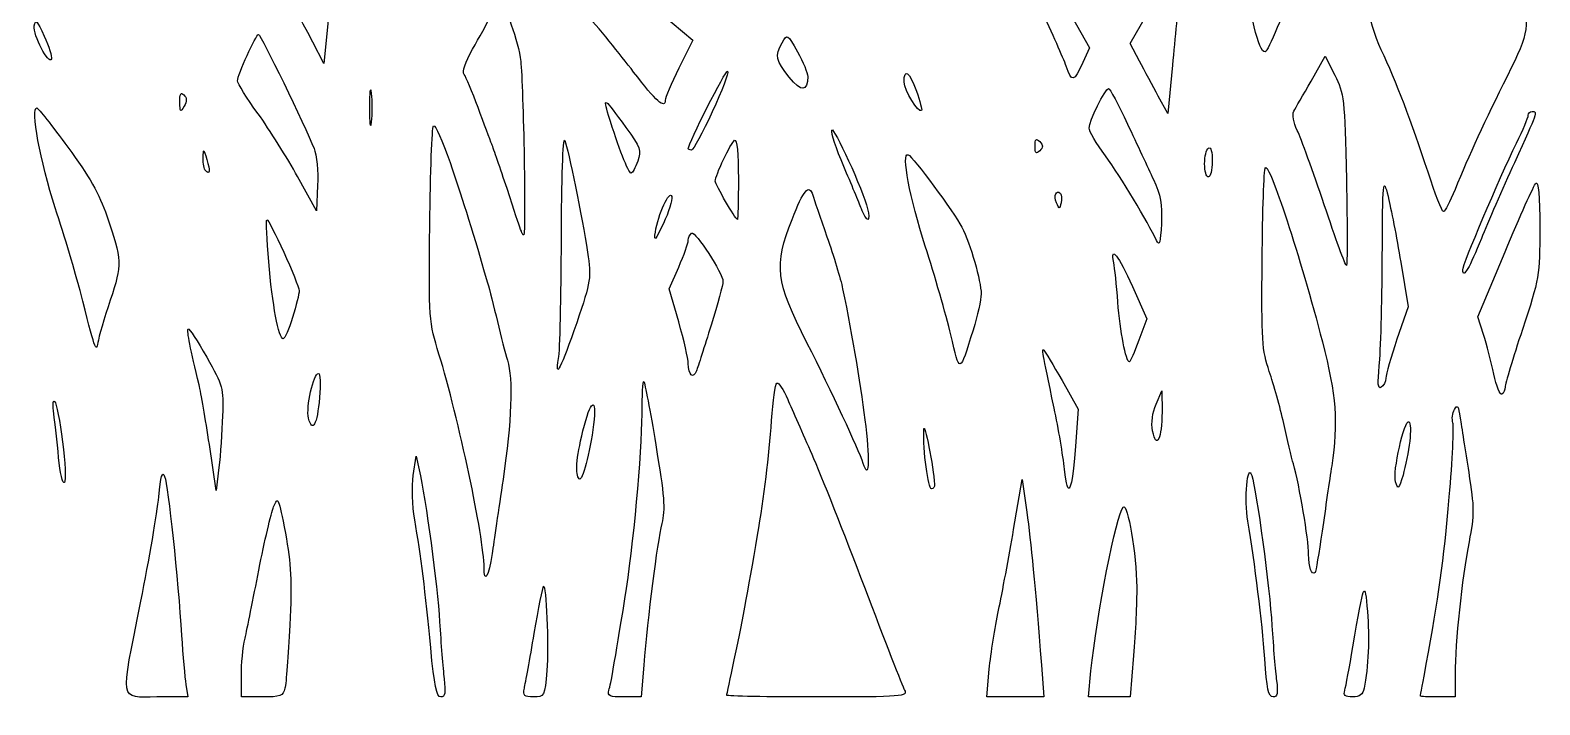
# Model space of a CAD drawing. Header units: centimetres. Extents: x -52 to 49, y -21 to 24.
# Drawn here: x 34.14 to 44.5, y -19.84 to -15.21 of the extents above; entities that cross this region are included whole.
import ezdxf

# ---------------------------------------------------------------- set-up
doc = ezdxf.new("R2010")
doc.units = ezdxf.units.CM
doc.header["$MEASUREMENT"] = 0
doc.layers.add('Layer 1', color=7, linetype='Continuous')

msp = doc.modelspace()

# ---------------------------------------------------------------- linework, layer by layer
at = {"layer": 'Layer 1'}
for points, knots in [([(43.92057, -16.30495), (44.0171, -16.06958), (44.12492, -15.83503), (44.28003, -15.52299), (44.28003, -15.52299), (44.4326, -15.21607), (44.43471, -15.20085), (44.37042, -14.86959), (44.37042, -14.86959), (44.35771, -14.80411), (44.32798, -14.64337), (44.30435, -14.5124), (44.30435, -14.5124), (44.25882, -14.26008), (44.17091, -13.83873), (44.14268, -13.73747), (44.14268, -13.73747), (44.12848, -13.68654), (44.06081, -13.77484), (43.7169, -14.2931), (43.7169, -14.2931), (43.7169, -14.2931), (43.308, -14.90928), (43.308, -14.90928), (43.308, -14.90928), (43.308, -14.90928), (43.32078, -15.04157), (43.32078, -15.04157), (43.32078, -15.04157), (43.32781, -15.11433), (43.36994, -15.25125), (43.41441, -15.34584), (43.41441, -15.34584), (43.51615, -15.56226), (43.62154, -15.83818), (43.73528, -16.18589), (43.73528, -16.18589), (43.78407, -16.33505), (43.83169, -16.45709), (43.84109, -16.45709), (43.84109, -16.45709), (43.85049, -16.45709), (43.88626, -16.38863), (43.92058, -16.30495), (43.92058, -16.30495), (43.92058, -16.30495), (43.92057, -16.30495), (43.92057, -16.30495)], [0, 0, 0, 0, 0.07692308, 0.07692308, 0.07692308, 0.07692308, 0.15384615, 0.15384615, 0.15384615, 0.15384615, 0.23076923, 0.23076923, 0.23076923, 0.23076923, 0.30769231, 0.30769231, 0.30769231, 0.30769231, 0.38461538, 0.38461538, 0.38461538, 0.38461538, 0.46153846, 0.46153846, 0.46153846, 0.46153846, 0.53846154, 0.53846154, 0.53846154, 0.53846154, 0.61538462, 0.61538462, 0.61538462, 0.61538462, 0.69230769, 0.69230769, 0.69230769, 0.69230769, 0.76923077, 0.76923077, 0.76923077, 0.76923077, 0.84615385, 0.84615385, 0.84615385, 0.84615385, 1, 1, 1, 1]), ([(36.24398, -14.57854), (36.2586, -14.45485), (36.26084, -14.34365), (36.24894, -14.33144), (36.24894, -14.33144), (36.23128, -14.31331), (36.03456, -14.61849), (35.90911, -14.85862), (35.90911, -14.85862), (35.87892, -14.9164), (35.87882, -14.91614), (36.07685, -15.29292), (36.07685, -15.29292), (36.07685, -15.29292), (36.15333, -15.43844), (36.15333, -15.43844), (36.15333, -15.43844), (36.15333, -15.43844), (36.18536, -15.12094), (36.18536, -15.12094), (36.18536, -15.12094), (36.20298, -14.94631), (36.22935, -14.70224), (36.24398, -14.57854)], [0, 0, 0, 0, 0.14285714, 0.14285714, 0.14285714, 0.14285714, 0.28571429, 0.28571429, 0.28571429, 0.28571429, 0.42857143, 0.42857143, 0.42857143, 0.42857143, 0.57142857, 0.57142857, 0.57142857, 0.57142857, 0.71428571, 0.71428571, 0.71428571, 0.71428571, 1, 1, 1, 1]), ([(38.49688, -15.69049), (38.49688, -15.67632), (38.53941, -15.5781), (38.59139, -15.47221), (38.59139, -15.47221), (38.59139, -15.47221), (38.6859, -15.27969), (38.6859, -15.27969), (38.6859, -15.27969), (38.6859, -15.27969), (38.54509, -15.16114), (38.54509, -15.16114), (38.54509, -15.16114), (38.30974, -14.96301), (38.06279, -14.70155), (37.92128, -14.5007), (37.92128, -14.5007), (37.92128, -14.5007), (37.787, -14.3101), (37.787, -14.3101), (37.787, -14.3101), (37.787, -14.3101), (37.71994, -14.42452), (37.71994, -14.42452), (37.71994, -14.42452), (37.6604, -14.52613), (37.6558, -14.55192), (37.67891, -14.65477), (37.67891, -14.65477), (37.71455, -14.8134), (37.73897, -14.85335), (37.93958, -15.08125), (37.93958, -15.08125), (38.03565, -15.19039), (38.18897, -15.37791), (38.2803, -15.49797), (38.2803, -15.49797), (38.43353, -15.69941), (38.49689, -15.75572), (38.49689, -15.69049), (38.49689, -15.69049), (38.49689, -15.69049), (38.49688, -15.69049), (38.49688, -15.69049)], [0, 0, 0, 0, 0.08333333, 0.08333333, 0.08333333, 0.08333333, 0.16666667, 0.16666667, 0.16666667, 0.16666667, 0.25, 0.25, 0.25, 0.25, 0.33333333, 0.33333333, 0.33333333, 0.33333333, 0.41666667, 0.41666667, 0.41666667, 0.41666667, 0.5, 0.5, 0.5, 0.5, 0.58333333, 0.58333333, 0.58333333, 0.58333333, 0.66666667, 0.66666667, 0.66666667, 0.66666667, 0.75, 0.75, 0.75, 0.75, 0.83333333, 0.83333333, 0.83333333, 0.83333333, 1, 1, 1, 1]), ([(42.71547, -15.15717), (42.79912, -14.95587), (42.80645, -14.98398), (42.58014, -14.63807), (42.58014, -14.63807), (42.4442, -14.43028), (42.38549, -14.36508), (42.42528, -14.46609), (42.42528, -14.46609), (42.43531, -14.49156), (42.46017, -14.65527), (42.48053, -14.82989), (42.48053, -14.82989), (42.51716, -15.14417), (42.58604, -15.39737), (42.62329, -15.35469), (42.62329, -15.35469), (42.63389, -15.34254), (42.67538, -15.25366), (42.71547, -15.15717)], [0, 0, 0, 0, 0.16666667, 0.16666667, 0.16666667, 0.16666667, 0.33333333, 0.33333333, 0.33333333, 0.33333333, 0.5, 0.5, 0.5, 0.5, 0.66666667, 0.66666667, 0.66666667, 0.66666667, 1, 1, 1, 1]), ([(41.36442, -15.43226), (41.36442, -15.43226), (41.41012, -15.33092), (41.41012, -15.33092), (41.41012, -15.33092), (41.41012, -15.33092), (41.29218, -15.12009), (41.29218, -15.12009), (41.29218, -15.12009), (41.10543, -14.78625), (40.93661, -14.49591), (40.91904, -14.47833), (40.91904, -14.47833), (40.91016, -14.46945), (40.91113, -14.5323), (40.92121, -14.618), (40.92121, -14.618), (40.93354, -14.72289), (40.98467, -14.86947), (41.07762, -15.06644), (41.07762, -15.06644), (41.15357, -15.22738), (41.23122, -15.40307), (41.25017, -15.45687), (41.25017, -15.45687), (41.29041, -15.57111), (41.30305, -15.56839), (41.36444, -15.43226), (41.36444, -15.43226), (41.36444, -15.43226), (41.36442, -15.43226), (41.36442, -15.43226)], [0, 0, 0, 0, 0.11111111, 0.11111111, 0.11111111, 0.11111111, 0.22222222, 0.22222222, 0.22222222, 0.22222222, 0.33333333, 0.33333333, 0.33333333, 0.33333333, 0.44444444, 0.44444444, 0.44444444, 0.44444444, 0.55555556, 0.55555556, 0.55555556, 0.55555556, 0.66666667, 0.66666667, 0.66666667, 0.66666667, 0.77777778, 0.77777778, 0.77777778, 0.77777778, 1, 1, 1, 1]), ([(42.03055, -14.94234), (42.04192, -14.83762), (42.03991, -14.76375), (42.02569, -14.76375), (42.02569, -14.76375), (42.01235, -14.76375), (41.93124, -14.88462), (41.84545, -15.03235), (41.84545, -15.03235), (41.84545, -15.03235), (41.68946, -15.30095), (41.68946, -15.30095), (41.68946, -15.30095), (41.68946, -15.30095), (41.7532, -15.42261), (41.7532, -15.42261), (41.7532, -15.42261), (41.78825, -15.48952), (41.84681, -15.59785), (41.88331, -15.66333), (41.88331, -15.66333), (41.88331, -15.66333), (41.94969, -15.78239), (41.94969, -15.78239), (41.94969, -15.78239), (41.94969, -15.78239), (41.98042, -15.45166), (41.98042, -15.45166), (41.98042, -15.45166), (41.99732, -15.26976), (42.01988, -15.04056), (42.03055, -14.94234)], [0, 0, 0, 0, 0.11111111, 0.11111111, 0.11111111, 0.11111111, 0.22222222, 0.22222222, 0.22222222, 0.22222222, 0.33333333, 0.33333333, 0.33333333, 0.33333333, 0.44444444, 0.44444444, 0.44444444, 0.44444444, 0.55555556, 0.55555556, 0.55555556, 0.55555556, 0.66666667, 0.66666667, 0.66666667, 0.66666667, 0.77777778, 0.77777778, 0.77777778, 0.77777778, 1, 1, 1, 1]), ([(37.52843, -16.09328), (37.52394, -15.80588), (37.5134, -15.50524), (37.50502, -15.42521), (37.50502, -15.42521), (37.49051, -15.28676), (37.39579, -15.02833), (37.35954, -15.02833), (37.35954, -15.02833), (37.35017, -15.02833), (37.32286, -15.06703), (37.29884, -15.11432), (37.29884, -15.11432), (37.27482, -15.16161), (37.21865, -15.26411), (37.17402, -15.34209), (37.17402, -15.34209), (37.12262, -15.43188), (37.10149, -15.49494), (37.11639, -15.51407), (37.11639, -15.51407), (37.12933, -15.53068), (37.17234, -15.63357), (37.21197, -15.74271), (37.21197, -15.74271), (37.2516, -15.85185), (37.294, -15.96496), (37.30617, -15.99406), (37.30617, -15.99406), (37.31835, -16.02316), (37.36542, -16.16009), (37.41078, -16.29833), (37.41078, -16.29833), (37.51803, -16.62521), (37.51461, -16.61583), (37.52642, -16.61583), (37.52642, -16.61583), (37.53201, -16.61583), (37.53292, -16.38068), (37.52843, -16.09328)], [0, 0, 0, 0, 0.09090909, 0.09090909, 0.09090909, 0.09090909, 0.18181818, 0.18181818, 0.18181818, 0.18181818, 0.27272727, 0.27272727, 0.27272727, 0.27272727, 0.36363636, 0.36363636, 0.36363636, 0.36363636, 0.45454545, 0.45454545, 0.45454545, 0.45454545, 0.54545455, 0.54545455, 0.54545455, 0.54545455, 0.63636364, 0.63636364, 0.63636364, 0.63636364, 0.72727273, 0.72727273, 0.72727273, 0.72727273, 0.81818182, 0.81818182, 0.81818182, 0.81818182, 1, 1, 1, 1]), ([(34.23313, -15.25074), (34.18461, -15.14314), (34.17283, -15.13119), (34.16426, -15.18089), (34.16426, -15.18089), (34.15375, -15.24183), (34.26616, -15.45704), (34.28266, -15.40756), (34.28266, -15.40756), (34.28761, -15.3927), (34.26533, -15.32213), (34.23314, -15.25074), (34.23314, -15.25074), (34.23314, -15.25074), (34.23313, -15.25074), (34.23313, -15.25074)], [0, 0, 0, 0, 0.2, 0.2, 0.2, 0.2, 0.4, 0.4, 0.4, 0.4, 0.6, 0.6, 0.6, 0.6, 1, 1, 1, 1]), ([(39.47543, -15.52776), (39.47569, -15.50412), (39.44426, -15.4283), (39.40568, -15.35927), (39.40568, -15.35927), (39.33585, -15.23432), (39.33536, -15.23403), (39.30079, -15.2964), (39.30079, -15.2964), (39.24968, -15.38859), (39.25549, -15.4175), (39.34833, -15.53303), (39.34833, -15.53303), (39.43203, -15.63719), (39.47442, -15.63543), (39.47544, -15.52776), (39.47544, -15.52776), (39.47544, -15.52776), (39.47543, -15.52776), (39.47543, -15.52776)], [0, 0, 0, 0, 0.16666667, 0.16666667, 0.16666667, 0.16666667, 0.33333333, 0.33333333, 0.33333333, 0.33333333, 0.5, 0.5, 0.5, 0.5, 0.66666667, 0.66666667, 0.66666667, 0.66666667, 1, 1, 1, 1]), ([(36.08571, -16.02256), (36.0238, -15.8677), (35.71846, -15.24), (35.70504, -15.24), (35.70504, -15.24), (35.68719, -15.24), (35.56, -15.51905), (35.56, -15.55822), (35.56, -15.55822), (35.56, -15.57503), (35.6238, -15.67727), (35.70179, -15.7854), (35.70179, -15.7854), (35.77977, -15.89354), (35.90181, -16.08757), (35.97299, -16.21659), (35.97299, -16.21659), (35.97299, -16.21659), (36.1024, -16.45117), (36.1024, -16.45117), (36.1024, -16.45117), (36.1024, -16.45117), (36.11033, -16.27757), (36.11033, -16.27757), (36.11033, -16.27757), (36.11469, -16.18209), (36.10361, -16.06733), (36.08571, -16.02255), (36.08571, -16.02255), (36.08571, -16.02255), (36.08571, -16.02256), (36.08571, -16.02256)], [0, 0, 0, 0, 0.11111111, 0.11111111, 0.11111111, 0.11111111, 0.22222222, 0.22222222, 0.22222222, 0.22222222, 0.33333333, 0.33333333, 0.33333333, 0.33333333, 0.44444444, 0.44444444, 0.44444444, 0.44444444, 0.55555556, 0.55555556, 0.55555556, 0.55555556, 0.66666667, 0.66666667, 0.66666667, 0.66666667, 0.77777778, 0.77777778, 0.77777778, 0.77777778, 1, 1, 1, 1]), ([(43.1745, -16.2388), (43.16228, -15.6754), (43.15888, -15.64451), (43.09537, -15.51997), (43.09537, -15.51997), (43.09537, -15.51997), (43.02901, -15.38984), (43.02901, -15.38984), (43.02901, -15.38984), (43.02901, -15.38984), (42.9321, -15.55966), (42.9321, -15.55966), (42.9321, -15.55966), (42.8788, -15.65306), (42.82563, -15.74659), (42.81395, -15.76749), (42.81395, -15.76749), (42.80136, -15.79001), (42.81106, -15.84394), (42.83774, -15.89978), (42.83774, -15.89978), (42.86251, -15.95163), (42.94581, -16.18158), (43.02285, -16.41078), (43.02285, -16.41078), (43.09988, -16.63998), (43.16839, -16.8275), (43.17509, -16.8275), (43.17509, -16.8275), (43.18179, -16.8275), (43.18152, -16.56259), (43.17451, -16.2388), (43.17451, -16.2388), (43.17451, -16.2388), (43.1745, -16.2388), (43.1745, -16.2388)], [0, 0, 0, 0, 0.1, 0.1, 0.1, 0.1, 0.2, 0.2, 0.2, 0.2, 0.3, 0.3, 0.3, 0.3, 0.4, 0.4, 0.4, 0.4, 0.5, 0.5, 0.5, 0.5, 0.6, 0.6, 0.6, 0.6, 0.7, 0.7, 0.7, 0.7, 0.8, 0.8, 0.8, 0.8, 1, 1, 1, 1]), ([(38.82036, -15.77092), (38.8869, -15.62636), (38.93425, -15.50099), (38.92558, -15.49232), (38.92558, -15.49232), (38.91314, -15.47988), (38.65563, -15.9874), (38.65563, -16.02434), (38.65563, -16.02434), (38.65563, -16.02952), (38.66547, -16.03375), (38.6775, -16.03375), (38.6775, -16.03375), (38.68953, -16.03375), (38.75382, -15.91548), (38.82036, -15.77092)], [0, 0, 0, 0, 0.2, 0.2, 0.2, 0.2, 0.4, 0.4, 0.4, 0.4, 0.6, 0.6, 0.6, 0.6, 1, 1, 1, 1]), ([(40.22224, -15.6293), (40.17365, -15.49418), (40.13729, -15.46758), (40.13729, -15.56716), (40.13729, -15.56716), (40.13729, -15.62377), (40.23652, -15.78459), (40.25812, -15.76299), (40.25812, -15.76299), (40.26305, -15.75806), (40.24691, -15.6979), (40.22224, -15.6293)], [0, 0, 0, 0, 0.25, 0.25, 0.25, 0.25, 0.5, 0.5, 0.5, 0.5, 1, 1, 1, 1]), ([(35.19232, -15.65549), (35.17103, -15.6342), (35.16334, -15.64742), (35.16392, -15.70434), (35.16392, -15.70434), (35.16463, -15.77276), (35.16823, -15.77636), (35.19312, -15.73354), (35.19312, -15.73354), (35.21347, -15.69853), (35.21324, -15.67642), (35.19233, -15.65549), (35.19233, -15.65549), (35.19233, -15.65549), (35.19232, -15.65549), (35.19232, -15.65549)], [0, 0, 0, 0, 0.2, 0.2, 0.2, 0.2, 0.4, 0.4, 0.4, 0.4, 0.6, 0.6, 0.6, 0.6, 1, 1, 1, 1]), ([(36.47886, -15.64349), (36.47315, -15.58892), (36.46848, -15.63357), (36.46848, -15.74271), (36.46848, -15.74271), (36.46848, -15.85185), (36.47315, -15.8965), (36.47886, -15.84193), (36.47886, -15.84193), (36.48457, -15.78736), (36.48457, -15.69806), (36.47886, -15.64349)], [0, 0, 0, 0, 0.25, 0.25, 0.25, 0.25, 0.5, 0.5, 0.5, 0.5, 1, 1, 1, 1]), ([(41.84921, -16.23513), (41.81428, -16.16075), (41.73435, -15.98977), (41.67157, -15.85516), (41.67157, -15.85516), (41.60879, -15.72055), (41.54984, -15.61042), (41.54055, -15.61042), (41.54055, -15.61042), (41.51888, -15.61042), (41.40729, -15.83921), (41.40729, -15.88365), (41.40729, -15.88365), (41.40729, -15.90218), (41.45846, -15.98818), (41.52099, -16.07476), (41.52099, -16.07476), (41.62551, -16.21947), (41.81186, -16.52843), (41.87128, -16.65552), (41.87128, -16.65552), (41.89019, -16.69596), (41.89799, -16.66857), (41.90437, -16.5394), (41.90437, -16.5394), (41.91103, -16.40436), (41.89994, -16.34317), (41.84921, -16.23513)], [0, 0, 0, 0, 0.125, 0.125, 0.125, 0.125, 0.25, 0.25, 0.25, 0.25, 0.375, 0.375, 0.375, 0.375, 0.5, 0.5, 0.5, 0.5, 0.625, 0.625, 0.625, 0.625, 0.75, 0.75, 0.75, 0.75, 1, 1, 1, 1]), ([(34.68639, -17.06502), (34.76892, -16.81629), (34.76796, -16.79287), (34.66281, -16.48602), (34.66281, -16.48602), (34.61207, -16.33795), (34.53928, -16.20963), (34.39525, -16.0143), (34.39525, -16.0143), (34.28643, -15.86673), (34.19068, -15.74525), (34.18248, -15.74434), (34.18248, -15.74434), (34.13648, -15.73928), (34.20586, -16.11789), (34.30824, -16.43062), (34.30824, -16.43062), (34.37255, -16.62707), (34.44929, -16.88306), (34.47878, -16.99947), (34.47878, -16.99947), (34.58206, -17.40728), (34.59005, -17.43055), (34.60141, -17.35666), (34.60141, -17.35666), (34.60701, -17.32028), (34.64525, -17.18904), (34.6864, -17.06502), (34.6864, -17.06502), (34.6864, -17.06502), (34.68639, -17.06502), (34.68639, -17.06502)], [0, 0, 0, 0, 0.11111111, 0.11111111, 0.11111111, 0.11111111, 0.22222222, 0.22222222, 0.22222222, 0.22222222, 0.33333333, 0.33333333, 0.33333333, 0.33333333, 0.44444444, 0.44444444, 0.44444444, 0.44444444, 0.55555556, 0.55555556, 0.55555556, 0.55555556, 0.66666667, 0.66666667, 0.66666667, 0.66666667, 0.77777778, 0.77777778, 0.77777778, 0.77777778, 1, 1, 1, 1]), ([(38.30841, -16.11109), (38.33435, -16.03668), (38.32743, -16.01679), (38.22782, -15.87958), (38.22782, -15.87958), (38.07449, -15.66838), (38.06825, -15.66402), (38.10874, -15.79648), (38.10874, -15.79648), (38.1751, -16.01354), (38.24452, -16.1925), (38.26237, -16.1925), (38.26237, -16.1925), (38.27208, -16.1925), (38.2928, -16.15587), (38.30841, -16.11109)], [0, 0, 0, 0, 0.2, 0.2, 0.2, 0.2, 0.4, 0.4, 0.4, 0.4, 0.6, 0.6, 0.6, 0.6, 1, 1, 1, 1]), ([(37.30868, -18.80524), (37.31969, -18.72885), (37.35339, -18.49967), (37.38356, -18.29594), (37.38356, -18.29594), (37.4427, -17.89656), (37.45333, -17.60703), (37.41359, -17.47761), (37.41359, -17.47761), (37.39987, -17.43292), (37.36886, -17.31301), (37.34469, -17.21115), (37.34469, -17.21115), (37.32052, -17.10929), (37.29027, -16.99022), (37.27747, -16.94657), (37.27747, -16.94657), (37.15219, -16.51909), (37.10031, -16.35283), (37.01945, -16.11969), (37.01945, -16.11969), (36.9677, -15.9705), (36.91674, -15.85739), (36.90619, -15.86834), (36.90619, -15.86834), (36.89565, -15.87929), (36.88407, -16.1859), (36.88047, -16.5497), (36.88047, -16.5497), (36.87404, -17.19834), (36.87526, -17.21552), (36.94346, -17.43605), (36.94346, -17.43605), (37.07755, -17.86965), (37.25333, -18.7003), (37.25333, -18.9003), (37.25333, -18.9003), (37.25333, -19.01899), (37.28593, -18.963), (37.30868, -18.80525), (37.30868, -18.80525), (37.30868, -18.80525), (37.30868, -18.80524), (37.30868, -18.80524)], [0, 0, 0, 0, 0.08333333, 0.08333333, 0.08333333, 0.08333333, 0.16666667, 0.16666667, 0.16666667, 0.16666667, 0.25, 0.25, 0.25, 0.25, 0.33333333, 0.33333333, 0.33333333, 0.33333333, 0.41666667, 0.41666667, 0.41666667, 0.41666667, 0.5, 0.5, 0.5, 0.5, 0.58333333, 0.58333333, 0.58333333, 0.58333333, 0.66666667, 0.66666667, 0.66666667, 0.66666667, 0.75, 0.75, 0.75, 0.75, 0.83333333, 0.83333333, 0.83333333, 0.83333333, 1, 1, 1, 1]), ([(44.10142, -16.64229), (44.14471, -16.53315), (44.2468, -16.29841), (44.32829, -16.12064), (44.32829, -16.12064), (44.48857, -15.77102), (44.48921, -15.76917), (44.45, -15.76917), (44.45, -15.76917), (44.43545, -15.76917), (44.42354, -15.78089), (44.42354, -15.79521), (44.42354, -15.79521), (44.42354, -15.80953), (44.38712, -15.89585), (44.34261, -15.98703), (44.34261, -15.98703), (44.22085, -16.23648), (43.97375, -16.81971), (43.97375, -16.85766), (43.97375, -16.85766), (43.97375, -16.92302), (44.02308, -16.8398), (44.10142, -16.64229)], [0, 0, 0, 0, 0.14285714, 0.14285714, 0.14285714, 0.14285714, 0.28571429, 0.28571429, 0.28571429, 0.28571429, 0.42857143, 0.42857143, 0.42857143, 0.42857143, 0.57142857, 0.57142857, 0.57142857, 0.57142857, 0.71428571, 0.71428571, 0.71428571, 0.71428571, 1, 1, 1, 1]), ([(37.8891, -17.21984), (37.98805, -16.92889), (37.99023, -16.91467), (37.96329, -16.7349), (37.96329, -16.7349), (37.9266, -16.48999), (37.83381, -16.03417), (37.80709, -15.96761), (37.80709, -15.96761), (37.79541, -15.93851), (37.78509, -16.2436), (37.78417, -16.6456), (37.78417, -16.6456), (37.78324, -17.0476), (37.77483, -17.4167), (37.76546, -17.46581), (37.76546, -17.46581), (37.73503, -17.62538), (37.78493, -17.52609), (37.88909, -17.21984), (37.88909, -17.21984), (37.88909, -17.21984), (37.8891, -17.21984), (37.8891, -17.21984)], [0, 0, 0, 0, 0.14285714, 0.14285714, 0.14285714, 0.14285714, 0.28571429, 0.28571429, 0.28571429, 0.28571429, 0.42857143, 0.42857143, 0.42857143, 0.42857143, 0.57142857, 0.57142857, 0.57142857, 0.57142857, 0.71428571, 0.71428571, 0.71428571, 0.71428571, 1, 1, 1, 1]), ([(38.99958, -16.23063), (38.99958, -16.05658), (38.98989, -15.95724), (38.97388, -15.96714), (38.97388, -15.96714), (38.94746, -15.98347), (38.84083, -16.20831), (38.84083, -16.2477), (38.84083, -16.2477), (38.84083, -16.26977), (38.97998, -16.51), (38.99277, -16.51), (38.99277, -16.51), (38.99651, -16.51), (38.99958, -16.38428), (38.99958, -16.23063)], [0, 0, 0, 0, 0.2, 0.2, 0.2, 0.2, 0.4, 0.4, 0.4, 0.4, 0.6, 0.6, 0.6, 0.6, 1, 1, 1, 1]), ([(39.88701, -16.43724), (39.85635, -16.31254), (39.6516, -15.86364), (39.64053, -15.89684), (39.64053, -15.89684), (39.63475, -15.91418), (39.67203, -16.02648), (39.72336, -16.14642), (39.72336, -16.14642), (39.77469, -16.26635), (39.829, -16.39722), (39.84405, -16.43724), (39.84405, -16.43724), (39.85909, -16.47726), (39.87894, -16.51), (39.88815, -16.51), (39.88815, -16.51), (39.89736, -16.51), (39.89685, -16.47726), (39.88701, -16.43724)], [0, 0, 0, 0, 0.16666667, 0.16666667, 0.16666667, 0.16666667, 0.33333333, 0.33333333, 0.33333333, 0.33333333, 0.5, 0.5, 0.5, 0.5, 0.66666667, 0.66666667, 0.66666667, 0.66666667, 1, 1, 1, 1]), ([(41.06863, -15.97554), (41.04394, -15.95085), (41.03688, -15.9579), (41.03688, -16.00729), (41.03688, -16.00729), (41.03688, -16.05668), (41.04394, -16.06373), (41.06863, -16.03904), (41.06863, -16.03904), (41.09332, -16.01435), (41.09332, -16.00023), (41.06863, -15.97554)], [0, 0, 0, 0, 0.25, 0.25, 0.25, 0.25, 0.5, 0.5, 0.5, 0.5, 1, 1, 1, 1]), ([(35.34973, -16.09856), (35.32684, -16.02193), (35.32638, -16.02175), (35.32415, -16.08887), (35.32415, -16.08887), (35.32291, -16.12646), (35.32981, -16.16516), (35.33951, -16.17486), (35.33951, -16.17486), (35.37023, -16.20558), (35.37378, -16.17909), (35.34973, -16.09856)], [0, 0, 0, 0, 0.25, 0.25, 0.25, 0.25, 0.5, 0.5, 0.5, 0.5, 1, 1, 1, 1]), ([(40.611, -17.27012), (40.6415, -17.17159), (40.66646, -17.06031), (40.66646, -17.02284), (40.66646, -17.02284), (40.66646, -16.93364), (40.59291, -16.68005), (40.53306, -16.56292), (40.53306, -16.56292), (40.48171, -16.46243), (40.19694, -16.07818), (40.16469, -16.06589), (40.16469, -16.06589), (40.11656, -16.04754), (40.1767, -16.36746), (40.283, -16.69521), (40.283, -16.69521), (40.34671, -16.89166), (40.42537, -17.16492), (40.4578, -17.30244), (40.4578, -17.30244), (40.52179, -17.57382), (40.51666, -17.5749), (40.61101, -17.27012), (40.61101, -17.27012), (40.61101, -17.27012), (40.611, -17.27012), (40.611, -17.27012)], [0, 0, 0, 0, 0.125, 0.125, 0.125, 0.125, 0.25, 0.25, 0.25, 0.25, 0.375, 0.375, 0.375, 0.375, 0.5, 0.5, 0.5, 0.5, 0.625, 0.625, 0.625, 0.625, 0.75, 0.75, 0.75, 0.75, 1, 1, 1, 1]), ([(42.25396, -16.11156), (42.25396, -16.0467), (42.24348, -16.01064), (42.2275, -16.02052), (42.2275, -16.02052), (42.21295, -16.02951), (42.20104, -16.07784), (42.20104, -16.12791), (42.20104, -16.12791), (42.20104, -16.17799), (42.21295, -16.21895), (42.2275, -16.21895), (42.2275, -16.21895), (42.24205, -16.21895), (42.25396, -16.17062), (42.25396, -16.11156)], [0, 0, 0, 0, 0.2, 0.2, 0.2, 0.2, 0.4, 0.4, 0.4, 0.4, 0.6, 0.6, 0.6, 0.6, 1, 1, 1, 1]), ([(43.00811, -18.65089), (43.02995, -18.49932), (43.05946, -18.29792), (43.07369, -18.20333), (43.07369, -18.20333), (43.11919, -17.90095), (43.10585, -17.7231), (43.00978, -17.35119), (43.00978, -17.35119), (42.8607, -16.77401), (42.64394, -16.11298), (42.61769, -16.15545), (42.61769, -16.15545), (42.60886, -16.16974), (42.59919, -16.45479), (42.5962, -16.78889), (42.5962, -16.78889), (42.59125, -17.34234), (42.59562, -17.41046), (42.64542, -17.5551), (42.64542, -17.5551), (42.67548, -17.64241), (42.71998, -17.80315), (42.74432, -17.91229), (42.74432, -17.91229), (42.76865, -18.02143), (42.79869, -18.14645), (42.81106, -18.1901), (42.81106, -18.1901), (42.85234, -18.33569), (42.91542, -18.71063), (42.91542, -18.81038), (42.91542, -18.81038), (42.91542, -18.89927), (42.93635, -18.95851), (42.95955, -18.93531), (42.95955, -18.93531), (42.96442, -18.93044), (42.98627, -18.80245), (43.00811, -18.65088), (43.00811, -18.65088), (43.00811, -18.65088), (43.00811, -18.65089), (43.00811, -18.65089)], [0, 0, 0, 0, 0.08333333, 0.08333333, 0.08333333, 0.08333333, 0.16666667, 0.16666667, 0.16666667, 0.16666667, 0.25, 0.25, 0.25, 0.25, 0.33333333, 0.33333333, 0.33333333, 0.33333333, 0.41666667, 0.41666667, 0.41666667, 0.41666667, 0.5, 0.5, 0.5, 0.5, 0.58333333, 0.58333333, 0.58333333, 0.58333333, 0.66666667, 0.66666667, 0.66666667, 0.66666667, 0.75, 0.75, 0.75, 0.75, 0.83333333, 0.83333333, 0.83333333, 0.83333333, 1, 1, 1, 1]), ([(39.87409, -17.93359), (39.8463, -17.68912), (39.7845, -17.31956), (39.71568, -16.98625), (39.71568, -16.98625), (39.70216, -16.92077), (39.65358, -16.76003), (39.60774, -16.62906), (39.60774, -16.62906), (39.56189, -16.49809), (39.5179, -16.36961), (39.50997, -16.34355), (39.50997, -16.34355), (39.48516, -16.262), (39.44751, -16.3063), (39.36785, -16.51075), (39.36785, -16.51075), (39.24252, -16.83241), (39.25448, -16.93108), (39.4706, -17.35818), (39.4706, -17.35818), (39.64334, -17.69957), (39.82152, -18.08182), (39.85707, -18.18727), (39.85707, -18.18727), (39.8956, -18.30154), (39.90314, -18.18907), (39.87409, -17.93358), (39.87409, -17.93358), (39.87409, -17.93358), (39.87409, -17.93359), (39.87409, -17.93359)], [0, 0, 0, 0, 0.11111111, 0.11111111, 0.11111111, 0.11111111, 0.22222222, 0.22222222, 0.22222222, 0.22222222, 0.33333333, 0.33333333, 0.33333333, 0.33333333, 0.44444444, 0.44444444, 0.44444444, 0.44444444, 0.55555556, 0.55555556, 0.55555556, 0.55555556, 0.66666667, 0.66666667, 0.66666667, 0.66666667, 0.77777778, 0.77777778, 0.77777778, 0.77777778, 1, 1, 1, 1]), ([(43.44532, -17.59985), (43.44572, -17.57524), (43.48027, -17.45529), (43.52209, -17.3333), (43.52209, -17.3333), (43.52209, -17.3333), (43.59812, -17.11149), (43.59812, -17.11149), (43.59812, -17.11149), (43.59812, -17.11149), (43.54763, -16.80413), (43.54763, -16.80413), (43.54763, -16.80413), (43.51986, -16.63509), (43.48068, -16.43129), (43.46056, -16.35126), (43.46056, -16.35126), (43.42587, -16.21325), (43.42383, -16.23523), (43.42106, -16.77733), (43.42106, -16.77733), (43.41945, -17.0917), (43.41029, -17.42397), (43.4007, -17.51571), (43.4007, -17.51571), (43.38781, -17.63904), (43.39126, -17.67756), (43.41393, -17.66355), (43.41393, -17.66355), (43.43079, -17.65313), (43.44493, -17.62447), (43.44533, -17.59986), (43.44533, -17.59986), (43.44533, -17.59986), (43.44532, -17.59985), (43.44532, -17.59985)], [0, 0, 0, 0, 0.1, 0.1, 0.1, 0.1, 0.2, 0.2, 0.2, 0.2, 0.3, 0.3, 0.3, 0.3, 0.4, 0.4, 0.4, 0.4, 0.5, 0.5, 0.5, 0.5, 0.6, 0.6, 0.6, 0.6, 0.7, 0.7, 0.7, 0.7, 0.8, 0.8, 0.8, 0.8, 1, 1, 1, 1]), ([(44.26479, -17.6615), (44.26479, -17.6417), (44.31837, -17.4635), (44.38385, -17.2655), (44.38385, -17.2655), (44.49976, -16.91502), (44.50291, -16.89662), (44.50291, -16.57016), (44.50291, -16.57016), (44.50291, -16.34737), (44.49406, -16.24368), (44.47654, -16.2612), (44.47654, -16.2612), (44.46204, -16.2757), (44.36637, -16.48808), (44.26395, -16.73314), (44.26395, -16.73314), (44.26395, -16.73314), (44.07773, -17.17871), (44.07773, -17.17871), (44.07773, -17.17871), (44.07773, -17.17871), (44.11657, -17.30076), (44.11657, -17.30076), (44.11657, -17.30076), (44.13793, -17.36788), (44.16991, -17.49086), (44.18764, -17.57403), (44.18764, -17.57403), (44.20537, -17.6572), (44.22998, -17.71901), (44.24233, -17.71138), (44.24233, -17.71138), (44.25468, -17.70375), (44.26478, -17.6813), (44.26478, -17.66151), (44.26478, -17.66151), (44.26478, -17.66151), (44.26479, -17.6615), (44.26479, -17.6615)], [0, 0, 0, 0, 0.09090909, 0.09090909, 0.09090909, 0.09090909, 0.18181818, 0.18181818, 0.18181818, 0.18181818, 0.27272727, 0.27272727, 0.27272727, 0.27272727, 0.36363636, 0.36363636, 0.36363636, 0.36363636, 0.45454545, 0.45454545, 0.45454545, 0.45454545, 0.54545455, 0.54545455, 0.54545455, 0.54545455, 0.63636364, 0.63636364, 0.63636364, 0.63636364, 0.72727273, 0.72727273, 0.72727273, 0.72727273, 0.81818182, 0.81818182, 0.81818182, 0.81818182, 1, 1, 1, 1]), ([(38.54174, -16.35397), (38.52865, -16.30077), (38.44738, -16.47709), (38.42953, -16.59739), (38.42953, -16.59739), (38.41919, -16.66712), (38.42884, -16.6569), (38.48458, -16.53917), (38.48458, -16.53917), (38.52176, -16.46063), (38.54748, -16.37728), (38.54174, -16.35396), (38.54174, -16.35396), (38.54174, -16.35396), (38.54174, -16.35397), (38.54174, -16.35397)], [0, 0, 0, 0, 0.2, 0.2, 0.2, 0.2, 0.4, 0.4, 0.4, 0.4, 0.6, 0.6, 0.6, 0.6, 1, 1, 1, 1]), ([(41.21119, -16.33154), (41.18229, -16.30264), (41.16247, -16.3486), (41.18322, -16.39641), (41.18322, -16.39641), (41.2029, -16.44174), (41.20432, -16.4417), (41.21529, -16.39548), (41.21529, -16.39548), (41.2216, -16.36888), (41.21976, -16.3401), (41.21119, -16.33154)], [0, 0, 0, 0, 0.25, 0.25, 0.25, 0.25, 0.5, 0.5, 0.5, 0.5, 1, 1, 1, 1]), ([(35.9382, -17.18364), (35.96302, -17.10303), (35.98333, -17.02087), (35.98333, -17.00107), (35.98333, -17.00107), (35.98333, -16.95684), (35.77436, -16.49819), (35.76084, -16.51277), (35.76084, -16.51277), (35.75551, -16.51852), (35.76155, -16.64825), (35.77432, -16.80105), (35.77432, -16.80105), (35.79867, -17.09295), (35.84367, -17.33022), (35.87469, -17.33022), (35.87469, -17.33022), (35.8848, -17.33022), (35.91337, -17.26426), (35.9382, -17.18365), (35.9382, -17.18365), (35.9382, -17.18365), (35.9382, -17.18364), (35.9382, -17.18364)], [0, 0, 0, 0, 0.14285714, 0.14285714, 0.14285714, 0.14285714, 0.28571429, 0.28571429, 0.28571429, 0.28571429, 0.42857143, 0.42857143, 0.42857143, 0.42857143, 0.57142857, 0.57142857, 0.57142857, 0.57142857, 0.71428571, 0.71428571, 0.71428571, 0.71428571, 1, 1, 1, 1]), ([(38.81198, -17.2376), (38.8571, -17.09208), (38.89396, -16.95695), (38.89388, -16.93732), (38.89388, -16.93732), (38.89362, -16.88134), (38.70438, -16.58882), (38.67865, -16.60472), (38.67865, -16.60472), (38.66598, -16.61255), (38.65561, -16.63463), (38.65561, -16.65379), (38.65561, -16.65379), (38.65561, -16.67295), (38.62593, -16.75572), (38.58967, -16.83773), (38.58967, -16.83773), (38.58967, -16.83773), (38.52373, -16.98684), (38.52373, -16.98684), (38.52373, -16.98684), (38.52373, -16.98684), (38.58967, -17.2144), (38.58967, -17.2144), (38.58967, -17.2144), (38.62594, -17.33956), (38.65561, -17.46841), (38.65561, -17.50073), (38.65561, -17.50073), (38.65561, -17.57968), (38.69002, -17.6098), (38.71212, -17.5502), (38.71212, -17.5502), (38.72191, -17.52379), (38.76685, -17.38312), (38.81197, -17.2376), (38.81197, -17.2376), (38.81197, -17.2376), (38.81198, -17.2376), (38.81198, -17.2376)], [0, 0, 0, 0, 0.09090909, 0.09090909, 0.09090909, 0.09090909, 0.18181818, 0.18181818, 0.18181818, 0.18181818, 0.27272727, 0.27272727, 0.27272727, 0.27272727, 0.36363636, 0.36363636, 0.36363636, 0.36363636, 0.45454545, 0.45454545, 0.45454545, 0.45454545, 0.54545455, 0.54545455, 0.54545455, 0.54545455, 0.63636364, 0.63636364, 0.63636364, 0.63636364, 0.72727273, 0.72727273, 0.72727273, 0.72727273, 0.81818182, 0.81818182, 0.81818182, 0.81818182, 1, 1, 1, 1]), ([(41.74994, -17.34087), (41.74994, -17.34087), (41.80535, -17.19277), (41.80535, -17.19277), (41.80535, -17.19277), (41.80535, -17.19277), (41.70554, -16.97113), (41.70554, -16.97113), (41.70554, -16.97113), (41.60917, -16.75713), (41.55203, -16.68436), (41.57718, -16.80766), (41.57718, -16.80766), (41.58386, -16.8404), (41.59655, -16.96244), (41.60539, -17.07886), (41.60539, -17.07886), (41.62048, -17.27758), (41.66111, -17.48896), (41.68423, -17.48896), (41.68423, -17.48896), (41.6899, -17.48896), (41.71947, -17.42232), (41.74995, -17.34087), (41.74995, -17.34087), (41.74995, -17.34087), (41.74994, -17.34087), (41.74994, -17.34087)], [0, 0, 0, 0, 0.125, 0.125, 0.125, 0.125, 0.25, 0.25, 0.25, 0.25, 0.375, 0.375, 0.375, 0.375, 0.5, 0.5, 0.5, 0.5, 0.625, 0.625, 0.625, 0.625, 0.75, 0.75, 0.75, 0.75, 1, 1, 1, 1]), ([(35.45734, -17.85938), (35.46407, -17.66819), (35.4601, -17.65347), (35.34853, -17.45637), (35.34853, -17.45637), (35.28484, -17.34385), (35.22769, -17.25683), (35.22154, -17.26298), (35.22154, -17.26298), (35.21132, -17.2732), (35.23704, -17.40575), (35.29618, -17.64771), (35.29618, -17.64771), (35.30863, -17.69864), (35.34034, -17.88254), (35.36664, -18.05637), (35.36664, -18.05637), (35.36664, -18.05637), (35.41447, -18.37243), (35.41447, -18.37243), (35.41447, -18.37243), (35.41447, -18.37243), (35.43241, -18.21512), (35.43241, -18.21512), (35.43241, -18.21512), (35.44228, -18.1286), (35.45349, -17.96852), (35.45734, -17.85937), (35.45734, -17.85937), (35.45734, -17.85937), (35.45734, -17.85938), (35.45734, -17.85938)], [0, 0, 0, 0, 0.11111111, 0.11111111, 0.11111111, 0.11111111, 0.22222222, 0.22222222, 0.22222222, 0.22222222, 0.33333333, 0.33333333, 0.33333333, 0.33333333, 0.44444444, 0.44444444, 0.44444444, 0.44444444, 0.55555556, 0.55555556, 0.55555556, 0.55555556, 0.66666667, 0.66666667, 0.66666667, 0.66666667, 0.77777778, 0.77777778, 0.77777778, 0.77777778, 1, 1, 1, 1]), ([(41.31382, -18.06756), (41.31382, -18.06756), (41.33238, -17.81272), (41.33238, -17.81272), (41.33238, -17.81272), (41.33238, -17.81272), (41.22199, -17.61777), (41.22199, -17.61777), (41.22199, -17.61777), (41.16127, -17.51054), (41.10498, -17.41686), (41.09689, -17.40959), (41.09689, -17.40959), (41.08149, -17.39573), (41.08281, -17.40309), (41.16814, -17.80647), (41.16814, -17.80647), (41.19739, -17.94471), (41.22922, -18.13353), (41.23887, -18.22607), (41.23887, -18.22607), (41.26189, -18.4467), (41.29062, -18.38594), (41.31381, -18.06757), (41.31381, -18.06757), (41.31381, -18.06757), (41.31382, -18.06756), (41.31382, -18.06756)], [0, 0, 0, 0, 0.125, 0.125, 0.125, 0.125, 0.25, 0.25, 0.25, 0.25, 0.375, 0.375, 0.375, 0.375, 0.5, 0.5, 0.5, 0.5, 0.625, 0.625, 0.625, 0.625, 0.75, 0.75, 0.75, 0.75, 1, 1, 1, 1]), ([(36.12306, -17.7337), (36.13076, -17.64275), (36.12784, -17.56834), (36.11655, -17.56834), (36.11655, -17.56834), (36.08119, -17.56834), (36.02911, -17.8009), (36.0478, -17.87537), (36.0478, -17.87537), (36.07449, -17.9817), (36.10728, -17.91998), (36.12305, -17.73371), (36.12305, -17.73371), (36.12305, -17.73371), (36.12306, -17.7337), (36.12306, -17.7337)], [0, 0, 0, 0, 0.2, 0.2, 0.2, 0.2, 0.4, 0.4, 0.4, 0.4, 0.6, 0.6, 0.6, 0.6, 1, 1, 1, 1]), ([(38.35004, -19.57255), (38.37663, -19.23945), (38.44095, -18.73328), (38.47362, -18.60021), (38.47362, -18.60021), (38.49809, -18.5005), (38.4914, -18.41249), (38.43246, -18.05876), (38.43246, -18.05876), (38.39375, -17.82645), (38.35669, -17.63098), (38.3501, -17.6244), (38.3501, -17.6244), (38.34352, -17.61782), (38.3381, -17.71859), (38.33805, -17.84835), (38.33805, -17.84835), (38.33805, -18.1161), (38.27817, -18.76137), (38.22058, -19.11615), (38.22058, -19.11615), (38.14696, -19.56968), (38.12439, -19.69845), (38.11044, -19.74454), (38.11044, -19.74454), (38.09856, -19.78381), (38.11436, -19.79084), (38.21452, -19.79084), (38.21452, -19.79084), (38.21452, -19.79084), (38.33261, -19.79084), (38.33261, -19.79084), (38.33261, -19.79084), (38.33261, -19.79084), (38.35003, -19.57256), (38.35003, -19.57256), (38.35003, -19.57256), (38.35003, -19.57256), (38.35004, -19.57255), (38.35004, -19.57255)], [0, 0, 0, 0, 0.09090909, 0.09090909, 0.09090909, 0.09090909, 0.18181818, 0.18181818, 0.18181818, 0.18181818, 0.27272727, 0.27272727, 0.27272727, 0.27272727, 0.36363636, 0.36363636, 0.36363636, 0.36363636, 0.45454545, 0.45454545, 0.45454545, 0.45454545, 0.54545455, 0.54545455, 0.54545455, 0.54545455, 0.63636364, 0.63636364, 0.63636364, 0.63636364, 0.72727273, 0.72727273, 0.72727273, 0.72727273, 0.81818182, 0.81818182, 0.81818182, 0.81818182, 1, 1, 1, 1]), ([(38.00502, -17.91891), (38.02996, -17.72008), (37.98423, -17.74743), (37.93235, -17.96238), (37.93235, -17.96238), (37.8853, -18.15733), (37.8771, -18.26266), (37.90667, -18.29223), (37.90667, -18.29223), (37.92824, -18.3138), (37.98025, -18.11637), (38.00502, -17.91891)], [0, 0, 0, 0, 0.25, 0.25, 0.25, 0.25, 0.5, 0.5, 0.5, 0.5, 1, 1, 1, 1]), ([(40.14068, -19.74424), (40.12697, -19.71862), (40.00292, -19.40012), (39.86502, -19.03648), (39.86502, -19.03648), (39.72712, -18.67284), (39.56436, -18.2622), (39.50333, -18.12396), (39.50333, -18.12396), (39.4423, -17.98572), (39.36797, -17.81627), (39.33817, -17.74742), (39.33817, -17.74742), (39.30836, -17.67857), (39.27513, -17.62771), (39.2643, -17.6344), (39.2643, -17.6344), (39.25348, -17.64109), (39.23674, -17.75695), (39.22709, -17.89187), (39.22709, -17.89187), (39.20934, -18.14035), (39.17594, -18.41471), (39.1312, -18.67958), (39.1312, -18.67958), (39.0654, -19.06911), (39.01822, -19.32173), (38.97145, -19.53486), (38.97145, -19.53486), (38.94327, -19.66329), (38.92021, -19.77342), (38.92021, -19.7796), (38.92021, -19.7796), (38.92021, -19.78578), (39.20042, -19.79083), (39.54291, -19.79083), (39.54291, -19.79083), (40.12923, -19.79083), (40.16415, -19.78811), (40.14068, -19.74424)], [0, 0, 0, 0, 0.09090909, 0.09090909, 0.09090909, 0.09090909, 0.18181818, 0.18181818, 0.18181818, 0.18181818, 0.27272727, 0.27272727, 0.27272727, 0.27272727, 0.36363636, 0.36363636, 0.36363636, 0.36363636, 0.45454545, 0.45454545, 0.45454545, 0.45454545, 0.54545455, 0.54545455, 0.54545455, 0.54545455, 0.63636364, 0.63636364, 0.63636364, 0.63636364, 0.72727273, 0.72727273, 0.72727273, 0.72727273, 0.81818182, 0.81818182, 0.81818182, 0.81818182, 1, 1, 1, 1]), ([(41.90856, -17.83292), (41.90856, -17.83292), (41.90792, -17.6874), (41.90792, -17.6874), (41.90792, -17.6874), (41.90792, -17.6874), (41.86766, -17.78), (41.86766, -17.78), (41.86766, -17.78), (41.84208, -17.83883), (41.83357, -17.90571), (41.84433, -17.96338), (41.84433, -17.96338), (41.86908, -18.09602), (41.90933, -18.01424), (41.90855, -17.83292), (41.90855, -17.83292), (41.90855, -17.83292), (41.90856, -17.83292), (41.90856, -17.83292)], [0, 0, 0, 0, 0.16666667, 0.16666667, 0.16666667, 0.16666667, 0.33333333, 0.33333333, 0.33333333, 0.33333333, 0.5, 0.5, 0.5, 0.5, 0.66666667, 0.66666667, 0.66666667, 0.66666667, 1, 1, 1, 1]), ([(34.35919, -18.03832), (34.34093, -17.89663), (34.31623, -17.77161), (34.30431, -17.76051), (34.30431, -17.76051), (34.29239, -17.7494), (34.28957, -17.78794), (34.29804, -17.84615), (34.29804, -17.84615), (34.30651, -17.90436), (34.32169, -18.03907), (34.33177, -18.14551), (34.33177, -18.14551), (34.34185, -18.25195), (34.35961, -18.32934), (34.37124, -18.31749), (34.37124, -18.31749), (34.38287, -18.30564), (34.37745, -18.18001), (34.35918, -18.03832), (34.35918, -18.03832), (34.35918, -18.03832), (34.35919, -18.03832), (34.35919, -18.03832)], [0, 0, 0, 0, 0.14285714, 0.14285714, 0.14285714, 0.14285714, 0.28571429, 0.28571429, 0.28571429, 0.28571429, 0.42857143, 0.42857143, 0.42857143, 0.42857143, 0.57142857, 0.57142857, 0.57142857, 0.57142857, 0.71428571, 0.71428571, 0.71428571, 0.71428571, 1, 1, 1, 1]), ([(43.92083, -19.63312), (43.92083, -19.41963), (43.9677, -18.97634), (44.01693, -18.72419), (44.01693, -18.72419), (44.05349, -18.53694), (44.05325, -18.49204), (44.01439, -18.24794), (44.01439, -18.24794), (43.99079, -18.09971), (43.96465, -17.93178), (43.95631, -17.87477), (43.95631, -17.87477), (43.9442, -17.79202), (43.9361, -17.78012), (43.91614, -17.81577), (43.91614, -17.81577), (43.90239, -17.84034), (43.89796, -17.88189), (43.90628, -17.90812), (43.90628, -17.90812), (43.9146, -17.93435), (43.90326, -18.1633), (43.88108, -18.41691), (43.88108, -18.41691), (43.84227, -18.86058), (43.80779, -19.11145), (43.72316, -19.56593), (43.72316, -19.56593), (43.70148, -19.68235), (43.68351, -19.78057), (43.68322, -19.78421), (43.68322, -19.78421), (43.68293, -19.78785), (43.73628, -19.79082), (43.80176, -19.79082), (43.80176, -19.79082), (43.80176, -19.79082), (43.92082, -19.79082), (43.92082, -19.79082), (43.92082, -19.79082), (43.92082, -19.79082), (43.92082, -19.63311), (43.92082, -19.63311), (43.92082, -19.63311), (43.92082, -19.63311), (43.92083, -19.63312), (43.92083, -19.63312)], [0, 0, 0, 0, 0.07692308, 0.07692308, 0.07692308, 0.07692308, 0.15384615, 0.15384615, 0.15384615, 0.15384615, 0.23076923, 0.23076923, 0.23076923, 0.23076923, 0.30769231, 0.30769231, 0.30769231, 0.30769231, 0.38461538, 0.38461538, 0.38461538, 0.38461538, 0.46153846, 0.46153846, 0.46153846, 0.46153846, 0.53846154, 0.53846154, 0.53846154, 0.53846154, 0.61538462, 0.61538462, 0.61538462, 0.61538462, 0.69230769, 0.69230769, 0.69230769, 0.69230769, 0.76923077, 0.76923077, 0.76923077, 0.76923077, 0.84615385, 0.84615385, 0.84615385, 0.84615385, 1, 1, 1, 1]), ([(40.34697, -18.32901), (40.34007, -18.21417), (40.27533, -17.8877), (40.27275, -17.95471), (40.27275, -17.95471), (40.26734, -18.09502), (40.30243, -18.36208), (40.32627, -18.36208), (40.32627, -18.36208), (40.33875, -18.36208), (40.34806, -18.3472), (40.34697, -18.32901)], [0, 0, 0, 0, 0.25, 0.25, 0.25, 0.25, 0.5, 0.5, 0.5, 0.5, 1, 1, 1, 1]), ([(43.60952, -18.03449), (43.61715, -17.96682), (43.61506, -17.9063), (43.60488, -17.90001), (43.60488, -17.90001), (43.57313, -17.88039), (43.49077, -18.24625), (43.51193, -18.31293), (43.51193, -18.31293), (43.52978, -18.36917), (43.5344, -18.36499), (43.56359, -18.26611), (43.56359, -18.26611), (43.58122, -18.20639), (43.60189, -18.10216), (43.60952, -18.03449)], [0, 0, 0, 0, 0.2, 0.2, 0.2, 0.2, 0.4, 0.4, 0.4, 0.4, 0.6, 0.6, 0.6, 0.6, 1, 1, 1, 1]), ([(36.97871, -19.66516), (36.97046, -19.59604), (36.95666, -19.42042), (36.94806, -19.2749), (36.94806, -19.2749), (36.93315, -19.02292), (36.85299, -18.4275), (36.80735, -18.2298), (36.80735, -18.2298), (36.80735, -18.2298), (36.78597, -18.1372), (36.78597, -18.1372), (36.78597, -18.1372), (36.78597, -18.1372), (36.76669, -18.26973), (36.76669, -18.26973), (36.76669, -18.26973), (36.75573, -18.34504), (36.76026, -18.4764), (36.77718, -18.574), (36.77718, -18.574), (36.81956, -18.8185), (36.85045, -19.0663), (36.8868, -19.4535), (36.8868, -19.4535), (36.91113, -19.71263), (36.92719, -19.79084), (36.95609, -19.79084), (36.95609, -19.79084), (36.98544, -19.79084), (36.99041, -19.7632), (36.97871, -19.66516)], [0, 0, 0, 0, 0.11111111, 0.11111111, 0.11111111, 0.11111111, 0.22222222, 0.22222222, 0.22222222, 0.22222222, 0.33333333, 0.33333333, 0.33333333, 0.33333333, 0.44444444, 0.44444444, 0.44444444, 0.44444444, 0.55555556, 0.55555556, 0.55555556, 0.55555556, 0.66666667, 0.66666667, 0.66666667, 0.66666667, 0.77777778, 0.77777778, 0.77777778, 0.77777778, 1, 1, 1, 1]), ([(35.20516, -19.70484), (35.19786, -19.65755), (35.18479, -19.50574), (35.17612, -19.3675), (35.17612, -19.3675), (35.15209, -18.98422), (35.08337, -18.33923), (35.05977, -18.27544), (35.05977, -18.27544), (35.04455, -18.23431), (35.03349, -18.27309), (35.01968, -18.41604), (35.01968, -18.41604), (35.00918, -18.52461), (34.95382, -18.84753), (34.89665, -19.13364), (34.89665, -19.13364), (34.75455, -19.84474), (34.74562, -19.79084), (35.00557, -19.79084), (35.00557, -19.79084), (35.00557, -19.79084), (35.21844, -19.79084), (35.21844, -19.79084), (35.21844, -19.79084), (35.21844, -19.79084), (35.20517, -19.70485), (35.20517, -19.70485), (35.20517, -19.70485), (35.20517, -19.70485), (35.20516, -19.70484), (35.20516, -19.70484)], [0, 0, 0, 0, 0.11111111, 0.11111111, 0.11111111, 0.11111111, 0.22222222, 0.22222222, 0.22222222, 0.22222222, 0.33333333, 0.33333333, 0.33333333, 0.33333333, 0.44444444, 0.44444444, 0.44444444, 0.44444444, 0.55555556, 0.55555556, 0.55555556, 0.55555556, 0.66666667, 0.66666667, 0.66666667, 0.66666667, 0.77777778, 0.77777778, 0.77777778, 0.77777778, 1, 1, 1, 1]), ([(42.69471, -19.67839), (42.68643, -19.61654), (42.67251, -19.44688), (42.66378, -19.30136), (42.66378, -19.30136), (42.64821, -19.04199), (42.55824, -18.37392), (42.52481, -18.26948), (42.52481, -18.26948), (42.49485, -18.17589), (42.4724, -18.43526), (42.49764, -18.58341), (42.49764, -18.58341), (42.54675, -18.87167), (42.59647, -19.27584), (42.61383, -19.52786), (42.61383, -19.52786), (42.62799, -19.73343), (42.64043, -19.79084), (42.67085, -19.79084), (42.67085, -19.79084), (42.70135, -19.79084), (42.70651, -19.76653), (42.69471, -19.67839)], [0, 0, 0, 0, 0.14285714, 0.14285714, 0.14285714, 0.14285714, 0.28571429, 0.28571429, 0.28571429, 0.28571429, 0.42857143, 0.42857143, 0.42857143, 0.42857143, 0.57142857, 0.57142857, 0.57142857, 0.57142857, 0.71428571, 0.71428571, 0.71428571, 0.71428571, 1, 1, 1, 1]), ([(41.08041, -19.57255), (41.03668, -19.01697), (41.00905, -18.72848), (40.97971, -18.52083), (40.97971, -18.52083), (40.97971, -18.52083), (40.94793, -18.29593), (40.94793, -18.29593), (40.94793, -18.29593), (40.94793, -18.29593), (40.88956, -18.63989), (40.88956, -18.63989), (40.88956, -18.63989), (40.85746, -18.82907), (40.81088, -19.0791), (40.78605, -19.19552), (40.78605, -19.19552), (40.76122, -19.31194), (40.73277, -19.49351), (40.72282, -19.59901), (40.72282, -19.59901), (40.72282, -19.59901), (40.70473, -19.79083), (40.70473, -19.79083), (40.70473, -19.79083), (40.70473, -19.79083), (40.90116, -19.79083), (40.90116, -19.79083), (40.90116, -19.79083), (40.90116, -19.79083), (41.09759, -19.79083), (41.09759, -19.79083), (41.09759, -19.79083), (41.09759, -19.79083), (41.08041, -19.57255), (41.08041, -19.57255)], [0, 0, 0, 0, 0.1, 0.1, 0.1, 0.1, 0.2, 0.2, 0.2, 0.2, 0.3, 0.3, 0.3, 0.3, 0.4, 0.4, 0.4, 0.4, 0.5, 0.5, 0.5, 0.5, 0.6, 0.6, 0.6, 0.6, 0.7, 0.7, 0.7, 0.7, 0.8, 0.8, 0.8, 0.8, 1, 1, 1, 1]), ([(35.88617, -19.7313), (35.89409, -19.69856), (35.90887, -19.50382), (35.91902, -19.29855), (35.91902, -19.29855), (35.93424, -18.99056), (35.92892, -18.88), (35.8886, -18.66594), (35.8886, -18.66594), (35.84218, -18.4195), (35.83815, -18.41043), (35.80793, -18.48451), (35.80793, -18.48451), (35.79043, -18.52739), (35.74494, -18.72277), (35.70683, -18.91869), (35.70683, -18.91869), (35.66872, -19.11461), (35.62605, -19.32567), (35.612, -19.38773), (35.612, -19.38773), (35.59795, -19.44978), (35.58645, -19.56587), (35.58645, -19.6457), (35.58645, -19.6457), (35.58645, -19.6457), (35.58645, -19.79084), (35.58645, -19.79084), (35.58645, -19.79084), (35.58645, -19.79084), (35.7291, -19.79084), (35.7291, -19.79084), (35.7291, -19.79084), (35.85513, -19.79084), (35.87343, -19.7839), (35.88616, -19.73131), (35.88616, -19.73131), (35.88616, -19.73131), (35.88617, -19.7313), (35.88617, -19.7313)], [0, 0, 0, 0, 0.09090909, 0.09090909, 0.09090909, 0.09090909, 0.18181818, 0.18181818, 0.18181818, 0.18181818, 0.27272727, 0.27272727, 0.27272727, 0.27272727, 0.36363636, 0.36363636, 0.36363636, 0.36363636, 0.45454545, 0.45454545, 0.45454545, 0.45454545, 0.54545455, 0.54545455, 0.54545455, 0.54545455, 0.63636364, 0.63636364, 0.63636364, 0.63636364, 0.72727273, 0.72727273, 0.72727273, 0.72727273, 0.81818182, 0.81818182, 0.81818182, 0.81818182, 1, 1, 1, 1]), ([(41.71345, -19.50641), (41.72605, -19.34998), (41.73583, -19.13864), (41.73519, -19.03677), (41.73519, -19.03677), (41.73376, -18.80887), (41.67365, -18.45555), (41.64176, -18.48745), (41.64176, -18.48745), (41.59603, -18.53318), (41.45917, -19.23036), (41.42095, -19.61224), (41.42095, -19.61224), (41.42095, -19.61224), (41.40308, -19.79083), (41.40308, -19.79083), (41.40308, -19.79083), (41.40308, -19.79083), (41.54681, -19.79083), (41.54681, -19.79083), (41.54681, -19.79083), (41.54681, -19.79083), (41.69054, -19.79083), (41.69054, -19.79083), (41.69054, -19.79083), (41.69054, -19.79083), (41.71345, -19.5064), (41.71345, -19.5064), (41.71345, -19.5064), (41.71345, -19.5064), (41.71345, -19.50641), (41.71345, -19.50641)], [0, 0, 0, 0, 0.11111111, 0.11111111, 0.11111111, 0.11111111, 0.22222222, 0.22222222, 0.22222222, 0.22222222, 0.33333333, 0.33333333, 0.33333333, 0.33333333, 0.44444444, 0.44444444, 0.44444444, 0.44444444, 0.55555556, 0.55555556, 0.55555556, 0.55555556, 0.66666667, 0.66666667, 0.66666667, 0.66666667, 0.77777778, 0.77777778, 0.77777778, 0.77777778, 1, 1, 1, 1]), ([(37.68425, -19.60877), (37.69808, -19.44382), (37.68052, -19.01086), (37.66081, -19.03058), (37.66081, -19.03058), (37.65633, -19.03505), (37.628, -19.18115), (37.59784, -19.35524), (37.59784, -19.35524), (37.56768, -19.52933), (37.53714, -19.69856), (37.52996, -19.7313), (37.52996, -19.7313), (37.51879, -19.78225), (37.52787, -19.79083), (37.59295, -19.79083), (37.59295, -19.79083), (37.66785, -19.79083), (37.66922, -19.78811), (37.68426, -19.60876), (37.68426, -19.60876), (37.68426, -19.60876), (37.68425, -19.60877), (37.68425, -19.60877)], [0, 0, 0, 0, 0.14285714, 0.14285714, 0.14285714, 0.14285714, 0.28571429, 0.28571429, 0.28571429, 0.28571429, 0.42857143, 0.42857143, 0.42857143, 0.42857143, 0.57142857, 0.57142857, 0.57142857, 0.57142857, 0.71428571, 0.71428571, 0.71428571, 0.71428571, 1, 1, 1, 1]), ([(43.29686, -19.7313), (43.32602, -19.58709), (43.33466, -19.38243), (43.31915, -19.20358), (43.31915, -19.20358), (43.30009, -18.9839), (43.29628, -18.99323), (43.21969, -19.44687), (43.21969, -19.44687), (43.19635, -19.58511), (43.17112, -19.71906), (43.16361, -19.74453), (43.16361, -19.74453), (43.15314, -19.78008), (43.16562, -19.79083), (43.21739, -19.79083), (43.21739, -19.79083), (43.26611, -19.79083), (43.28815, -19.77431), (43.29685, -19.7313), (43.29685, -19.7313), (43.29685, -19.7313), (43.29686, -19.7313), (43.29686, -19.7313)], [0, 0, 0, 0, 0.14285714, 0.14285714, 0.14285714, 0.14285714, 0.28571429, 0.28571429, 0.28571429, 0.28571429, 0.42857143, 0.42857143, 0.42857143, 0.42857143, 0.57142857, 0.57142857, 0.57142857, 0.57142857, 0.71428571, 0.71428571, 0.71428571, 0.71428571, 1, 1, 1, 1])]:
    msp.add_open_spline(points, degree=3, knots=knots, dxfattribs=at)

doc.saveas('drawing.dxf')
